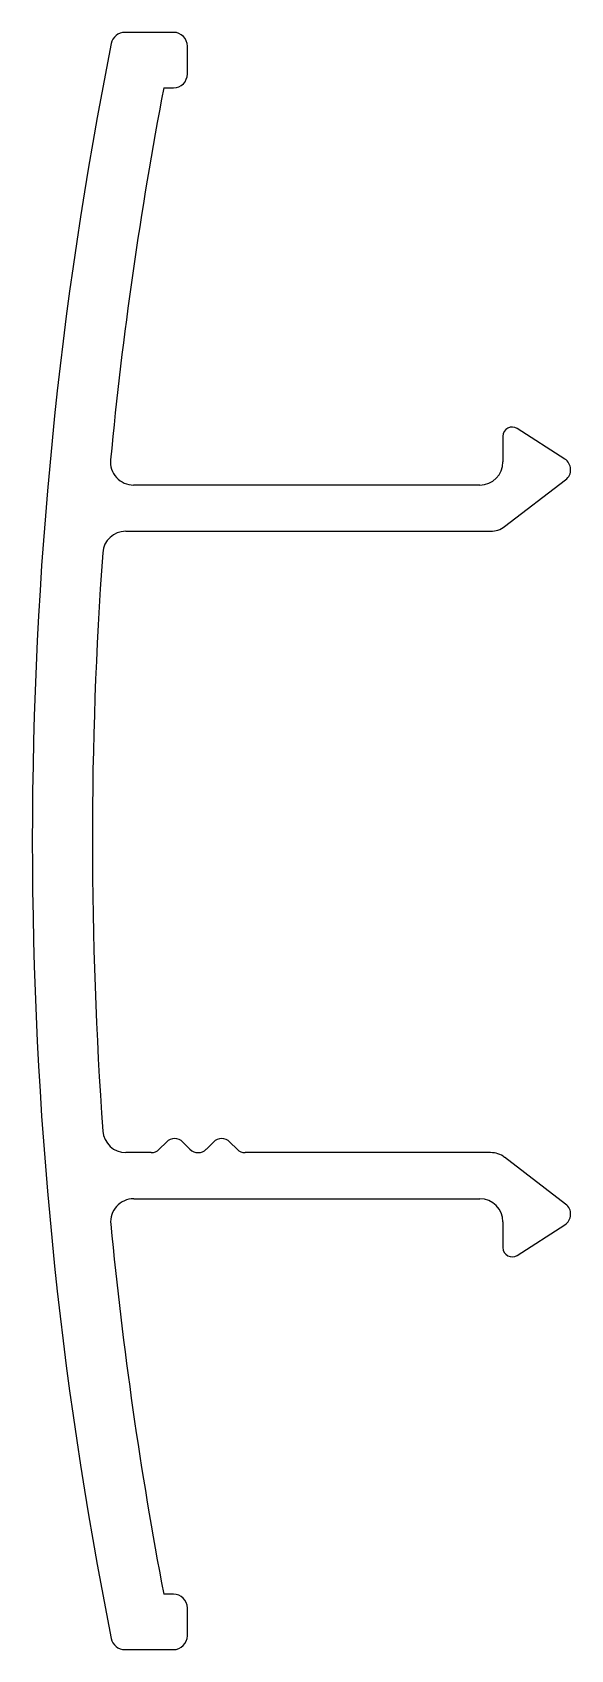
# Model space of a CAD drawing. Extents: x 1.7 to 13.4, y 0.9 to 35.9.
import ezdxf

# ---------------------------------------------------------------- set-up
doc = ezdxf.new("R2010")
doc.units = 0
doc.layers.get('0').update_dxf_attribs({"linetype": 'CONTINUOUS'})

msp = doc.modelspace()

# ---------------------------------------------------------------- linework, layer by layer
for p, q in [((4.753, 35.863), (3.698, 35.863)), ((5.053, 34.963), (5.053, 35.563)), ((4.541, 34.663), (4.753, 34.663)), ((11.887, 27.122), (11.887, 26.566)), ((13.226, 26.629), (12.195, 27.291)), ((11.387, 26.066), (3.886, 26.066)), ((11.921, 25.168), (13.244, 26.179)), ((3.718, 25.066), (11.618, 25.066)), ((4.268, 11.619), (3.721, 11.619)), ((4.6, 11.848), (4.445, 11.693)), ((5.109, 11.693), (4.954, 11.848)), ((5.618, 11.848), (5.463, 11.693)), ((6.128, 11.693), (5.972, 11.848)), ((11.618, 11.619), (6.304, 11.619)), ((13.244, 10.506), (11.921, 11.517)), ((3.89, 10.619), (11.387, 10.619)), ((11.887, 10.119), (11.887, 9.563)), ((12.195, 9.394), (13.226, 10.056)), ((4.752, 2.063), (4.541, 2.063)), ((5.052, 1.163), (5.052, 1.763)), ((3.698, 0.863), (4.752, 0.863))]:
    msp.add_line(p, q)
for centre, radius, start, end in [((3.698, 35.563), 0.3, 89.9999, 168.6896), ((4.753, 35.563), 0.3, 359.9999, 89.9999), ((89.695, 18.363), 88, 168.68959, 191.31035), ((89.695, 18.363), 86.7, 169.16357, 174.53942), ((4.753, 34.963), 0.3, 269.9999, 359.9999), ((12.087, 27.122), 0.2, 57.3319, 180), ((3.886, 26.566), 0.5, 174.5394, 270), ((13.077, 26.398), 0.275, 307.3767, 57.3319), ((11.387, 26.566), 0.5, 270, 360), ((3.718, 24.566), 0.5, 90, 175.8735), ((11.618, 25.566), 0.5, 270, 307.3767), ((89.695, 18.363), 86.7, 175.87348, 184.15348), ((3.721, 12.119), 0.5, 184.1535, 270), ((4.777, 11.671), 0.25, 45, 135), ((5.795, 11.671), 0.25, 45, 135), ((4.268, 11.869), 0.25, 270, 315), ((5.286, 11.869), 0.25, 225, 315), ((6.304, 11.869), 0.25, 225, 270), ((11.618, 11.119), 0.5, 52.6233, 90), ((3.89, 10.119), 0.5, 90, 185.4876), ((11.387, 10.119), 0.5, 360, 90), ((13.077, 10.287), 0.275, 302.668, 52.6233), ((89.695, 18.363), 86.7, 185.4876, 190.83636), ((12.087, 9.563), 0.2, 180, 302.668), ((4.752, 1.763), 0.3, 0, 90), ((3.698, 1.163), 0.3, 191.3103, 270), ((4.752, 1.163), 0.3, 270, 360)]:
    msp.add_arc(centre, radius, start, end)

doc.saveas('drawing.dxf')
